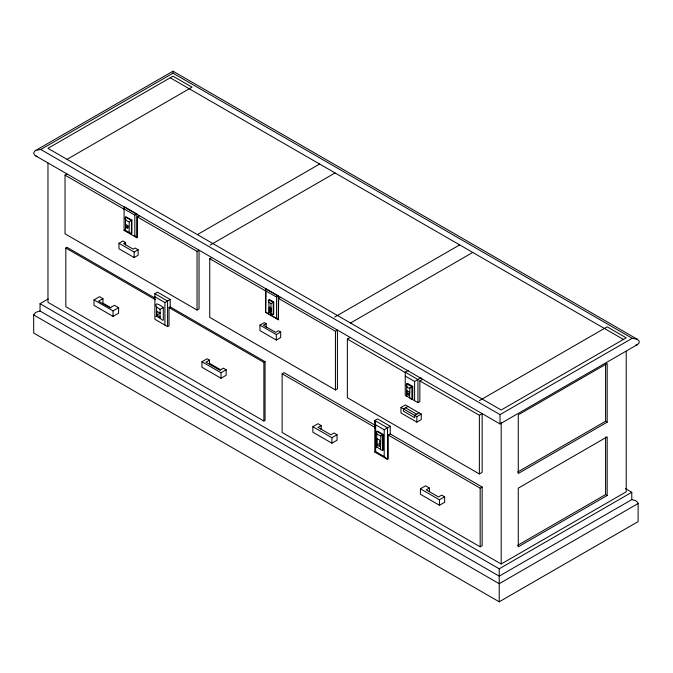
<?xml version="1.0" encoding="UTF-8"?>
<svg xmlns="http://www.w3.org/2000/svg" width="673" height="673" viewBox="0 0 673 673"><rect width="100%" height="100%" fill="white"/><g stroke="black" fill="none" stroke-linecap="round" stroke-linejoin="round"><path stroke-width="1.01" d="M129.199 221.787C127.483 221.711 123.151 218.489 125.96 216.79L131.916 220.222L131.916 233.514L130.932 233.884L129.199 232.488L129.199 221.787L131.916 220.222M33.684 314.939L35.719 312.356L40.035 311.035L499.215 576.147L631.779 499.61L635.489 500.603L637.474 502.125L638.122 503.513L638.122 521.609L499.215 601.805L33.684 333.034L33.684 314.939L499.215 583.71L638.122 503.513M273.709 302.051L270.983 303.624L270.983 313.374L272.329 314.678L273.709 314.426L273.709 302.051L269.343 299.527L268.434 300.595L268.889 302.413L268.889 312.163L268.434 312.432M376.787 446.914L381.852 450.346L383.24 450.06L383.24 434.48L377.284 431.048L376.333 432.327L376.787 433.849L376.787 446.914L376.35 447.166M35.795 150.399L34.634 151.189L33.65 153.158L34.634 155.127L35.795 155.917L500.014 423.931L637.205 344.727L639.098 342.994L639.098 340.942L637.205 339.209L172.986 71.195L35.795 150.399L40.792 149.49L172.986 73.172L632.208 338.3L637.205 339.209M67.022 159.35L192.041 87.17L172.986 76.175L47.968 148.346L501.2 410.017L626.218 337.838L607.172 326.842L479.378 400.62M125.077 207.225L124.093 206.661L124.093 230.385L136.796 237.72L137.393 237.376L137.393 216.933L197.054 251.374L199.04 250.23L199.04 308.89L197.054 310.034L65.037 233.817L65.037 175.157L67.022 174.013M170.21 306.913L170.21 299.502L157.507 292.166L154.874 293.689L154.874 319.28L167.577 326.615L169.016 325.774L169.016 307.595L170.21 306.913L265.061 361.67L265.061 420.331L263.875 421.02L65.828 306.678L65.828 248.026L67.022 247.336L154.798 298.013M124.093 208.933L134.827 215.124L136.796 213.989L136.796 237.72M137.393 216.933L139.378 215.789M126.322 227.609L127.87 228.509L127.87 225.615L126.322 224.715L126.322 227.609L128.408 226.406M124.093 230.385L124.698 230.04M125.043 230.603L125.498 230.343L131.445 233.783L131.445 220.492L125.498 217.051L125.498 230.343M125.607 242.516L123.63 243.668L133.153 249.161L135.138 248.017L138.133 249.75L138.133 255.252L134.163 257.54L118.97 248.766L118.97 243.273L122.94 240.976L125.607 242.516L125.607 244.922M40.035 311.035L40.035 303.7L48.204 298.989M118.97 243.273L134.163 252.039L138.133 249.75M197.382 234.608L319.625 164.035M102.969 298.644L98.611 301.159L110.103 307.788L114.452 305.273L118.616 307.679L118.616 313.172L113.056 316.386L94.01 305.382L94.01 299.889L99.562 296.675L102.969 298.644L102.969 303.22L110.919 307.813M210.043 245.123L335.053 172.944M94.01 299.889L113.056 310.884L118.616 307.679M278.37 319.776L278.37 296.053L265.667 288.717L265.667 312.44L278.37 319.776L278.664 298.492L335.448 331.276L337.434 330.132L337.434 388.792L335.448 389.936L209.757 317.37L209.757 258.71L211.743 257.566M154.874 296.768L164.91 302.564L170.21 299.502M163.295 307.502L163.295 320.104L162.555 320.239L160.098 318.236L160.098 309.344L163.295 307.502C159.838 304.718 153.781 301.201 156.565 307.309L156.565 316.201L155.9 316.588M160.081 313.197L156.91 311.363L156.91 315.031L160.485 312.97M265.667 290.786L276.578 297.087L278.37 296.053M278.664 298.492L280.649 297.348M265.667 312.44L265.961 291.157L209.757 258.71M269.267 310.741L271.253 311.885L271.253 308.184L269.267 307.031L269.267 310.741L271.354 309.538M266.18 323.671L263.395 325.278L275.703 332.378L278.479 330.779L280.683 332.05L280.683 337.543L276.317 340.067L259.963 330.628L259.963 325.126L264.329 322.611L266.18 323.671L266.18 327.339M209.505 360.148L205.938 362.217L219.827 370.234L223.394 368.173L226.17 369.771L226.17 375.273L221.013 378.251L201.959 367.248L201.959 361.754L207.116 358.776L209.505 360.148L209.505 363.361L220.794 369.872M259.963 325.126L276.317 334.565L280.683 332.05M201.959 361.754L221.013 372.749L226.17 369.771M334.658 317.076L459.676 244.896M169.016 307.595L263.875 362.36L265.061 361.67M350.507 323.015L472.749 252.442M387.505 435.532L390.247 433.95L482.154 487.008L482.154 545.668L480.169 546.812L282.13 432.478L282.13 373.818L284.115 372.674L374.827 425.042M408.36 370.394L405.247 372.194L405.247 395.303L417.95 402.631L419.843 401.537L419.843 380.918L479.378 415.291L482.154 413.685L482.154 472.345L479.378 473.952L347.361 397.726L347.361 339.066L350.137 337.467M321.189 425.546L318.009 427.38L330.889 434.808L334.06 432.983L337.064 434.716L337.064 440.209L331.907 443.196L312.852 432.192L312.852 426.69L318.018 423.712L321.189 425.546L321.189 429.576M405.247 376.072L414.593 381.465L421.062 377.73M419.843 380.918L422.619 379.311M412.7 386.344L409.546 388.17C407.3 388.346 404.608 384.342 407.544 383.366L412.7 386.344L412.7 398.719L411.548 399.291L409.546 397.827L409.891 387.968M312.852 426.69L331.907 437.694L337.064 434.716M407.089 394.412L409.075 395.556L409.075 391.854L407.089 390.71L407.089 394.412L409.815 392.847M406.256 396.481L406.728 396.204L406.728 383.837L411.893 386.815L411.893 399.182M400.982 407.459L405.339 404.936L421.222 414.105L421.222 419.599L416.856 422.122L400.982 412.961L400.982 407.459L416.856 416.621L421.222 414.105M407.922 406.425L403.556 408.948L403.556 411.237L414.669 417.655L414.669 415.359L419.035 412.843M374.811 428.196L375.559 427.759L282.13 373.818M390.247 426.253L377.545 418.917L374.811 420.499L375.652 424.806L384.207 429.744L390.247 426.253L390.247 433.95M383.24 434.48L380.565 436.028L376.787 433.849M376.914 444.92L379.69 446.519L379.69 440.108L376.914 438.502L376.914 444.92L379.589 443.372M482.154 487.008L480.169 488.152L388.262 435.095L388.262 458.969L387.505 459.407L374.811 452.071L375.652 451.583L375.652 424.806M40.792 149.49L500.014 414.618L632.208 338.3M429.391 488.018L426.219 489.851L438.518 496.952L441.698 495.118L444.617 496.809L444.617 502.31L439.461 505.288L420.406 494.285L420.406 488.791L425.572 485.813L429.391 488.018L429.391 491.685M420.406 488.791L439.461 499.787L444.617 496.809M517.587 472.051L605.582 421.248L607.172 422.164L607.172 363.504L518.269 414.829L518.269 473.489L607.172 422.164M517.587 545.374L605.582 494.571L607.172 495.488L607.172 436.827L518.269 488.152L518.269 546.812L607.172 495.488M47.968 163.009L47.968 302.328L501.2 563.999L626.218 491.82L626.218 351.457M40.035 303.7L499.215 568.811L631.779 492.283L631.779 499.61M635.707 345.299L637.205 344.727M35.795 155.917L37.293 156.489M170.21 77.774L623.442 339.444M625.41 488.606L631.779 492.283M125.977 207.747L136.796 213.989M65.037 175.157L123.79 209.076M405.247 372.194L417.95 379.522L417.95 402.631M347.361 339.066L405.331 372.539M268.889 299.788L273.255 302.312L273.255 314.686L268.889 312.163M268.636 301.883L270.983 303.624M133.767 235.281L136.493 236.846M266.87 312.802L278.664 319.608M405.541 407.804L416.654 414.215M154.874 293.689L167.577 301.024L167.577 326.615M65.828 248.026L155.413 299.746M376.787 431.334L382.735 434.775L382.735 450.355M380.876 435.843L380.565 449.093M156.372 306.938L160.098 309.344M156.91 315.031L160.081 316.865M156.565 316.201L160.098 318.236M375.652 451.583L384.207 456.521L387.505 459.407L387.505 427.835L374.811 420.499L374.811 452.071M125.498 219.65L125.245 219.12M605.582 363.639L605.582 421.248M605.582 436.962L605.582 494.571M501.2 422.585L501.2 563.999M500.014 414.618L500.014 423.931M499.215 568.811L499.215 601.805M480.169 488.152L480.169 546.812M479.378 415.291L479.378 473.952M439.461 499.787L439.461 505.288M416.856 416.621L416.856 422.122M414.593 381.465L414.593 400.696M384.207 429.744L384.207 456.521M335.448 331.276L335.448 389.936M331.907 437.694L331.907 443.196M276.578 297.087L276.578 318.741M276.317 334.565L276.317 340.067M263.875 362.36L263.875 421.02M221.013 372.749L221.013 378.251M197.054 251.374L197.054 310.034M172.986 71.195L172.986 73.172M164.91 302.564L164.91 325.076M134.827 215.124L134.827 236.585M134.163 252.039L134.163 257.54M113.056 310.884L113.056 316.386"/></g></svg>
